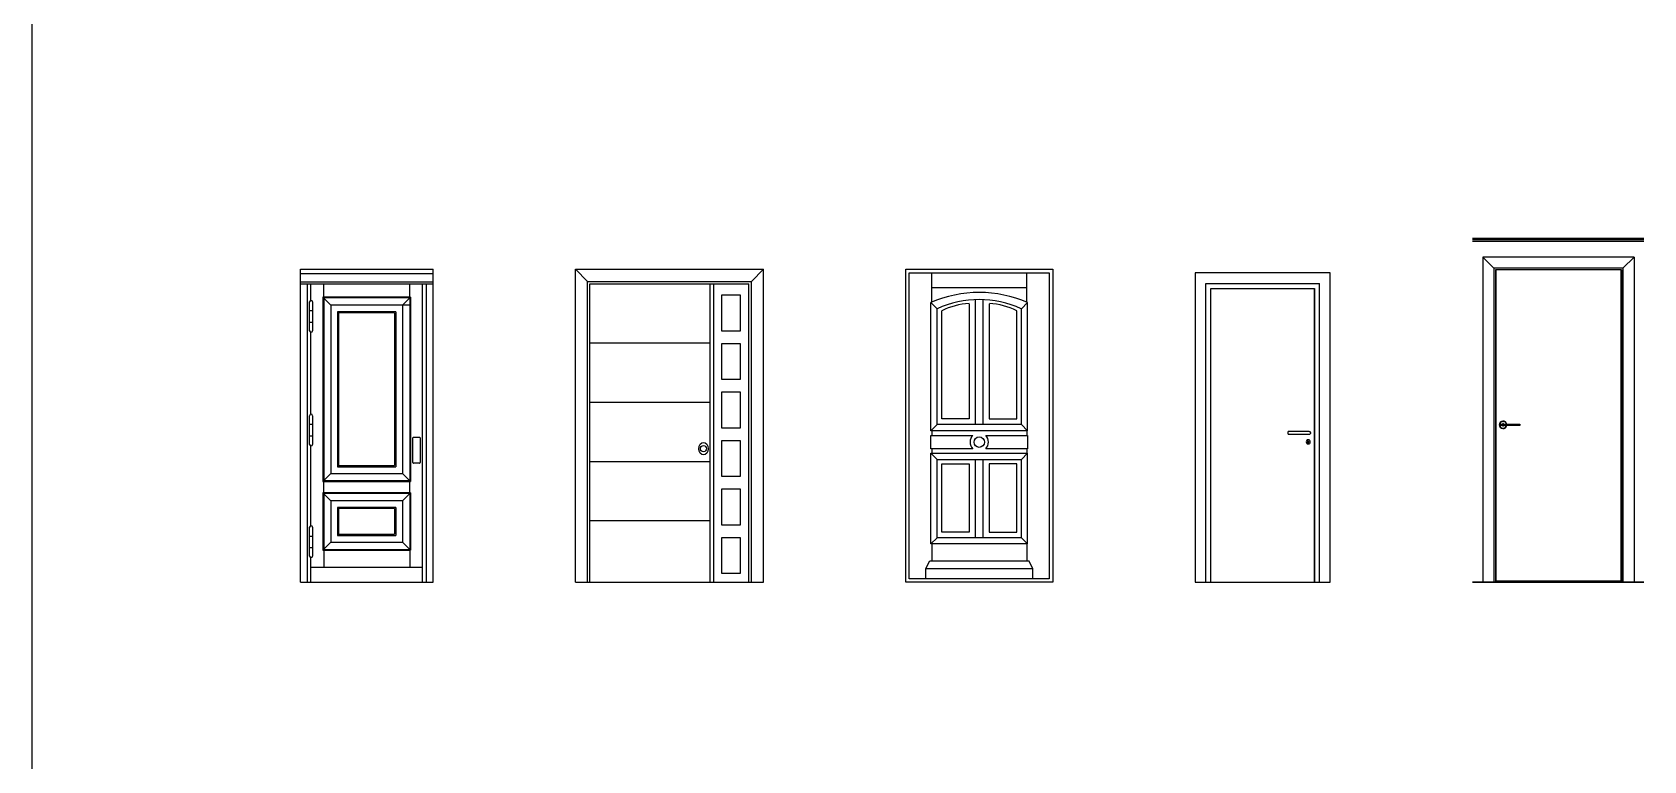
# Model space of a CAD drawing. Header units: inches. Extents: x -12530 to 36157, y 78659 to 110077.
# Drawn here: x -12530 to -1210, y 96774 to 101896 of the extents above; entities that cross this region are included whole.
import ezdxf

# ---------------------------------------------------------------- set-up
doc = ezdxf.new("R2010")
doc.units = ezdxf.units.IN
doc.header["$MEASUREMENT"] = 0
doc.layers.add('freecads.com', color=7, linetype='Continuous')

msp = doc.modelspace()

# ---------------------------------------------------------------- linework, layer by layer
at = {"layer": 'freecads.com'}
for p, q in [((-12530, 96459), (-12530, 110077)), ((-2412, 100448), (-1210, 100448)), ((-2412, 100438), (-1210, 100438)), ((-2412, 100427), (-1210, 100427)), ((-2341, 100315), (-2341, 98031)), ((-2262, 100236), (-2341, 100315)), ((-1278, 100315), (-2340, 100315)), ((-1357, 100236), (-1278, 100315)), ((-1278, 100315), (-1278, 98031)), ((-10647, 98029), (-10647, 100229)), ((-10647, 100229), (-9715, 100229)), ((-10647, 100200), (-9715, 100200)), ((-9715, 98029), (-9715, 100229)), ((-8715, 98029), (-8715, 100229)), ((-8715, 100229), (-7393, 100229)), ((-8630, 100144), (-8715, 100229)), ((-7478, 100144), (-7393, 100229)), ((-7393, 98029), (-7393, 100229)), ((-6393, 100229), (-5362, 100229)), ((-6393, 98029), (-6393, 100229)), ((-6369, 100205), (-5386, 100205)), ((-6369, 98053), (-6369, 100205)), ((-6211, 99998), (-6211, 100205)), ((-5544, 99998), (-5544, 100205)), ((-5386, 100205), (-5386, 98053)), ((-5362, 100229), (-5362, 98029)), ((-4362, 100204), (-4362, 98029)), ((-4362, 100204), (-4362, 100204)), ((-3412, 100204), (-4362, 100204)), ((-3412, 98029), (-3412, 100204)), ((-1357, 100236), (-2262, 100236)), ((-2262, 100236), (-2262, 98031)), ((-1367, 100226), (-2251, 100226)), ((-2251, 100226), (-2251, 98031)), ((-1368, 100225), (-2250, 100225)), ((-2250, 100225), (-2250, 98031)), ((-1368, 100225), (-1368, 98036)), ((-1367, 100226), (-1367, 98031)), ((-1357, 100236), (-1357, 98031)), ((-10647, 100142), (-9715, 100142)), ((-10647, 100128), (-9715, 100128)), ((-10598, 100128), (-10598, 98029)), ((-10574, 100010), (-10574, 100128)), ((-10483, 100034), (-10483, 100128)), ((-9879, 100034), (-9879, 100128)), ((-9789, 98029), (-9789, 100128)), ((-9764, 100128), (-9764, 98029)), ((-8630, 98029), (-8630, 100144)), ((-8630, 100144), (-7478, 100144)), ((-8613, 98029), (-8613, 100127)), ((-8613, 100127), (-7496, 100127)), ((-7768, 98029), (-7768, 100127)), ((-7744, 100127), (-7744, 98029)), ((-7496, 98029), (-7496, 100127)), ((-7478, 98029), (-7478, 100144)), ((-6211, 100101), (-5544, 100101)), ((-4287, 98029), (-4287, 100129)), ((-4287, 100129), (-3487, 100129)), ((-4252, 98029), (-4252, 100094)), ((-4252, 100094), (-3522, 100094)), ((-3522, 98029), (-3522, 100094)), ((-3522, 100094), (-3522, 98029)), ((-3487, 98029), (-3487, 100129)), ((-10582, 99797), (-10582, 100000)), ((-10561, 100000), (-10561, 99797)), ((-9874, 100034), (-10489, 100034)), ((-10489, 100034), (-10489, 98738)), ((-10432, 99977), (-10489, 100034)), ((-9879, 100028), (-10483, 100028)), ((-10483, 100028), (-10483, 98744)), ((-9879, 99977), (-10432, 99977)), ((-10432, 99977), (-10432, 98794)), ((-9930, 99977), (-9874, 100034)), ((-9930, 99977), (-9930, 98794)), ((-9879, 100028), (-9879, 98744)), ((-9874, 100034), (-9874, 98738)), ((-7687, 100049), (-7558, 100049)), ((-7687, 99795), (-7687, 100049)), ((-7558, 100049), (-7558, 99795)), ((-6218, 99094), (-6218, 99995)), ((-6173, 99951), (-6218, 99995)), ((-5949, 99987), (-5949, 99178)), ((-5905, 99139), (-5905, 100015)), ((-5850, 99139), (-5850, 100015)), ((-5807, 99987), (-5807, 99178)), ((-5582, 99951), (-5538, 99995)), ((-5538, 99094), (-5538, 99995)), ((-10582, 99939), (-10561, 99939)), ((-10582, 99857), (-10561, 99857)), ((-9976, 99931), (-10387, 99931)), ((-10387, 99931), (-10387, 98840)), ((-9985, 99923), (-10378, 99923)), ((-10378, 99923), (-10378, 98849)), ((-9985, 99923), (-9985, 98849)), ((-9976, 99931), (-9976, 98840)), ((-6173, 99139), (-6173, 99951)), ((-6141, 99178), (-6141, 99937)), ((-5614, 99178), (-5614, 99937)), ((-5582, 99139), (-5582, 99951)), ((-10574, 99210), (-10574, 99787)), ((-7558, 99795), (-7687, 99795)), ((-8613, 99711), (-7768, 99711)), ((-7687, 99708), (-7558, 99708)), ((-7687, 99454), (-7687, 99708)), ((-7558, 99708), (-7558, 99454)), ((-7558, 99454), (-7687, 99454)), ((-8613, 99295), (-7768, 99295)), ((-7687, 99367), (-7558, 99367)), ((-7687, 99113), (-7687, 99367)), ((-7558, 99367), (-7558, 99113)), ((-10582, 98997), (-10582, 99200)), ((-10561, 99200), (-10561, 98997)), ((-5949, 99178), (-6141, 99178)), ((-5807, 99178), (-5614, 99178)), ((-10582, 99140), (-10561, 99140)), ((-10582, 99058), (-10561, 99058)), ((-7558, 99113), (-7687, 99113)), ((-6173, 99139), (-6218, 99094)), ((-5538, 99094), (-6218, 99094)), ((-6218, 98968), (-6218, 99060)), ((-6218, 99060), (-5923, 99060)), ((-6211, 99094), (-6211, 99060)), ((-5582, 99139), (-6173, 99139)), ((-5832, 99060), (-5538, 99060)), ((-5582, 99139), (-5538, 99094)), ((-5544, 99094), (-5544, 99060)), ((-5538, 99060), (-5538, 98968)), ((-3567, 99089), (-3707, 99089)), ((-3707, 99088), (-3707, 99089)), ((-3707, 99089), (-3707, 99089)), ((-3707, 99089), (-3707, 99089)), ((-3707, 99087), (-3707, 99088)), ((-3707, 99086), (-3707, 99087)), ((-3707, 99084), (-3707, 99086)), ((-3707, 99083), (-3707, 99084)), ((-3707, 99081), (-3707, 99083)), ((-3707, 99079), (-3707, 99081)), ((-3707, 99077), (-3707, 99079)), ((-3707, 99075), (-3707, 99077)), ((-3707, 99074), (-3707, 99075)), ((-3707, 99072), (-3707, 99074)), ((-3707, 99071), (-3707, 99072)), ((-3707, 99070), (-3707, 99071)), ((-3707, 99069), (-3707, 99070)), ((-3707, 99069), (-3567, 99069)), ((-3707, 99069), (-3707, 99069)), ((-3707, 99069), (-3707, 99069)), ((-3567, 99089), (-3567, 99089)), ((-3567, 99069), (-3567, 99069)), ((-10574, 98425), (-10574, 98988)), ((-9857, 98870), (-9857, 99044)), ((-9852, 99048), (-9811, 99048)), ((-9806, 99044), (-9806, 98870)), ((-7687, 99026), (-7558, 99026)), ((-7687, 98772), (-7687, 99026)), ((-7558, 99026), (-7558, 98772)), ((-5923, 98968), (-6218, 98968)), ((-6211, 98968), (-6211, 98937)), ((-5538, 98968), (-5832, 98968)), ((-5544, 98968), (-5544, 98937)), ((-3567, 99031), (-3567, 99031)), ((-3567, 99001), (-3567, 99001)), ((-10387, 98840), (-9976, 98840)), ((-10378, 98849), (-9985, 98849)), ((-9811, 98865), (-9852, 98865)), ((-8613, 98878), (-7768, 98878)), ((-6218, 98298), (-6218, 98937)), ((-6218, 98937), (-5538, 98937)), ((-6173, 98893), (-6218, 98937)), ((-6173, 98342), (-6173, 98893)), ((-6173, 98893), (-5582, 98893)), ((-6141, 98862), (-5949, 98862)), ((-6141, 98382), (-6141, 98862)), ((-5949, 98862), (-5949, 98382)), ((-5905, 98342), (-5905, 98893)), ((-5850, 98342), (-5850, 98893)), ((-5614, 98862), (-5807, 98862)), ((-5807, 98862), (-5807, 98382)), ((-5614, 98382), (-5614, 98862)), ((-5582, 98893), (-5538, 98937)), ((-5582, 98342), (-5582, 98893)), ((-5538, 98298), (-5538, 98937)), ((-10432, 98794), (-10489, 98738)), ((-10489, 98738), (-9874, 98738)), ((-10483, 98744), (-9879, 98744)), ((-10483, 98657), (-10483, 98738)), ((-10432, 98794), (-9930, 98794)), ((-9930, 98794), (-9874, 98738)), ((-9879, 98657), (-9879, 98738)), ((-7558, 98772), (-7687, 98772)), ((-9874, 98657), (-10489, 98657)), ((-10489, 98657), (-10489, 98255)), ((-10432, 98601), (-10489, 98657)), ((-9879, 98652), (-10483, 98652)), ((-10483, 98652), (-10483, 98260)), ((-9930, 98601), (-9874, 98657)), ((-9879, 98652), (-9879, 98260)), ((-9874, 98657), (-9874, 98255)), ((-7687, 98685), (-7558, 98685)), ((-7687, 98431), (-7687, 98685)), ((-7558, 98685), (-7558, 98431)), ((-9930, 98601), (-10432, 98601)), ((-10432, 98601), (-10432, 98311)), ((-9976, 98555), (-10387, 98555)), ((-10387, 98555), (-10387, 98357)), ((-9985, 98547), (-10378, 98547)), ((-10378, 98547), (-10378, 98366)), ((-9985, 98547), (-9985, 98366)), ((-9976, 98555), (-9976, 98357)), ((-9930, 98601), (-9930, 98311)), ((-10582, 98212), (-10582, 98415)), ((-10561, 98415), (-10561, 98212)), ((-8613, 98462), (-7768, 98462)), ((-7558, 98431), (-7687, 98431)), ((-5949, 98382), (-6141, 98382)), ((-5807, 98382), (-5614, 98382)), ((-10582, 98354), (-10561, 98354)), ((-10582, 98273), (-10561, 98273)), ((-10432, 98311), (-10489, 98255)), ((-10432, 98311), (-9930, 98311)), ((-10387, 98357), (-9976, 98357)), ((-10378, 98366), (-9985, 98366)), ((-9930, 98311), (-9874, 98255)), ((-7687, 98344), (-7558, 98344)), ((-7687, 98090), (-7687, 98344)), ((-7558, 98344), (-7558, 98090)), ((-6173, 98342), (-6218, 98298)), ((-5538, 98298), (-6218, 98298)), ((-6211, 98298), (-6211, 98179)), ((-5582, 98342), (-6173, 98342)), ((-5582, 98342), (-5538, 98298)), ((-5544, 98298), (-5544, 98179)), ((-10574, 98029), (-10574, 98202)), ((-10489, 98255), (-9874, 98255)), ((-10483, 98260), (-9879, 98260)), ((-10483, 98255), (-10483, 98136)), ((-9879, 98255), (-9879, 98136)), ((-6253, 98125), (-6225, 98179)), ((-6225, 98179), (-5530, 98179)), ((-5502, 98125), (-5530, 98179)), ((-10574, 98136), (-9789, 98136)), ((-7558, 98090), (-7687, 98090)), ((-5386, 98053), (-6369, 98053)), ((-6253, 98053), (-6253, 98125)), ((-6253, 98125), (-5502, 98125)), ((-5502, 98053), (-5502, 98125)), ((-10647, 98029), (-9715, 98029)), ((-8715, 98029), (-7393, 98029)), ((-5362, 98029), (-6393, 98029)), ((-4362, 98029), (-3412, 98029)), ((-1368, 98036), (-2250, 98036)), ((-1378, 98036), (-1378, 98031))]:
    msp.add_line(p, q, dxfattribs=at)
at = {"layer": 'freecads.com', "ltscale": 0.5}
for p, q in [((-1368, 98036), (-1368, 100225)), ((-2221, 99132), (-2221, 99140)), ((-2221, 99140), (-2081, 99140)), ((-2081, 99132), (-2221, 99132)), ((-2179, 99136), (-2216, 99136)), ((-2198, 99124), (-2198, 99149)), ((-2081, 99140), (-2081, 99132)), ((-2412, 98031), (-1210, 98031)), ((-2412, 98029), (-1210, 98029))]:
    msp.add_line(p, q, dxfattribs=at)
at = {"layer": 'freecads.com'}
for centre, radius in [((-7815, 98968), 21.7), ((-5878, 99014), 36.6)]:
    msp.add_circle(centre, radius, dxfattribs=at)
for centre, radius, start, end in [((-2340, 100315, 0), 0.526, 90, 180), ((-1278, 100315, 0), 0.526, 360, 90), ((-2308, 100283, 0), 0.526, 90, 180), ((-1310, 100283), 0.526, 360, 90), ((-10572, 100000), 10.1, 90, 180), ((-10572, 100000), 10.1, 0, 90), ((-5878, 99212), 854, 66.542, 113.458), ((-5878, 99308), 708, 65.3092, 114.6908), ((-5929, 99521), 467, 92.3938, 116.9916), ((-5826, 99521), 467, 63.0084, 87.6062), ((-10572, 99797), 10.1, 180, 270), ((-10572, 99797), 10.1, 270, 0), ((-10572, 99200), 10.1, 90, 180), ((-10572, 99200), 10.1, 0, 90), ((-5878, 99014), 64.6, 134.6134, 225.3866), ((-5878, 99014), 64.6, 314.6134, 45.3866), ((-10572, 98997), 10.1, 180, 270), ((-10572, 98997), 10.1, 270, 0), ((-9852, 99044), 4.86, 90, 180), ((-9811, 99044), 4.86, 0, 90), ((-9852, 98870), 4.86, 180, 270), ((-9811, 98870), 4.86, 270, 0), ((-10572, 98415), 10.1, 90, 180), ((-10572, 98415), 10.1, 0, 90), ((-10572, 98212), 10.1, 180, 270), ((-10572, 98212), 10.1, 270, 0)]:
    msp.add_arc(centre, radius, start, end, dxfattribs=at)
at = {"layer": 'freecads.com', "ltscale": 0.5}
for radius, start, end in [(26.3, 9.4972, 350.5028), (24.2, 10.3318, 349.6682), (6.58, 41.2999, 138.7001), (6.58, 221.2999, 318.7001)]:
    msp.add_arc((-2198, 99136), radius, start, end, dxfattribs=at)
at = {"layer": 'freecads.com'}
msp.add_ellipse((-7815, 98968), major_axis=(0, 43.4), ratio=0.745088, dxfattribs=at)
for major_axis, start_param, end_param in [((0, 15), 0, 3.141593), ((0, 5), 0, 3.141593), ((0, 15), 3.141593, 6.283185), ((0, 5), 3.141593, 6.283185)]:
    msp.add_ellipse((-3567, 99016), major_axis=major_axis, ratio=0.999999, start_param=start_param, end_param=end_param, dxfattribs=at)
for points in [[(-3548, 99079), (-3548, 99080), (-3549, 99081), (-3550, 99083), (-3551, 99084), (-3553, 99086), (-3556, 99087), (-3559, 99088), (-3562, 99089), (-3565, 99089), (-3568, 99089), (-3569, 99089)], [(-3569, 99069), (-3568, 99069), (-3565, 99069), (-3562, 99069), (-3559, 99070), (-3556, 99071), (-3553, 99072), (-3551, 99074), (-3550, 99075), (-3549, 99077), (-3548, 99078), (-3548, 99079)]]:
    msp.add_open_spline(points, degree=3, dxfattribs=at)

doc.saveas('drawing.dxf')
